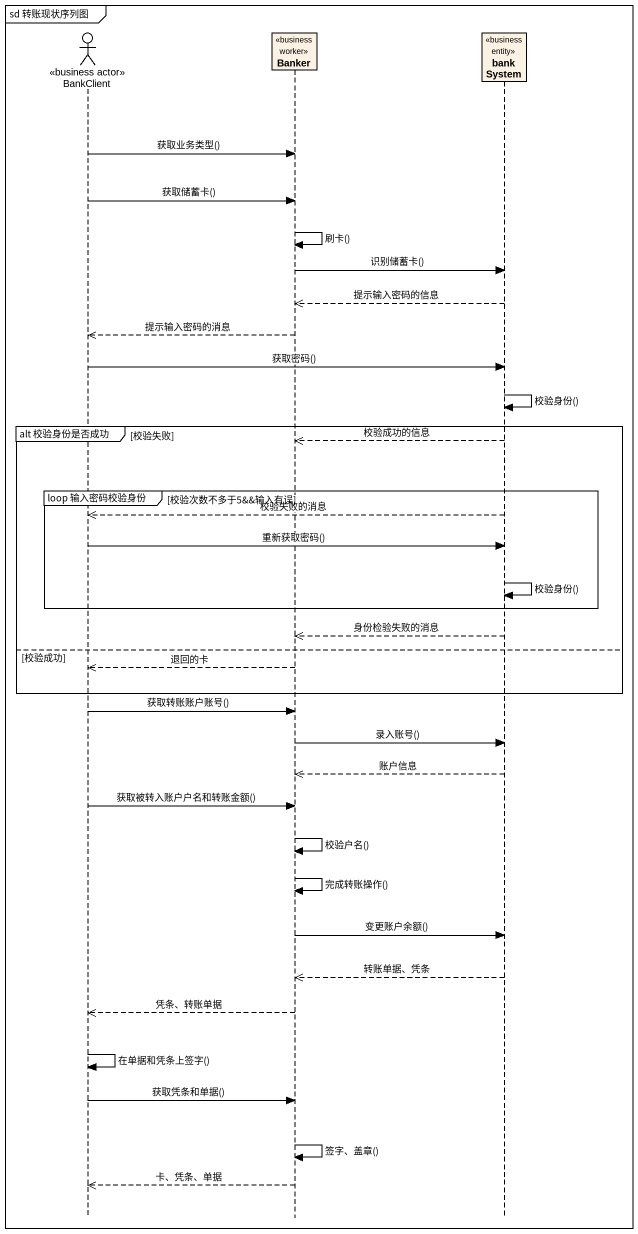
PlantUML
@startuml
mainframe sd 转账现状序列图
hide footbox
actor BankClient <<business actor>>
participant Banker <<business worker>>
participant bankSystem <<business entity>>

BankClient -> Banker : 获取业务类型()
BankClient -> Banker : 获取储蓄卡()
Banker -> Banker : 刷卡()
Banker -> bankSystem : 识别储蓄卡()
bankSystem -->> Banker : 提示输入密码的信息
Banker -->> BankClient : 提示输入密码的消息
BankClient -> bankSystem : 获取密码()
bankSystem -> bankSystem : 校验身份()
group alt 校验身份是否成功 [校验失败]
  bankSystem -->> Banker : 校验成功的信息
  group loop 输入密码校验身份 [校验次数不多于5&&输入有误]
    bankSystem -->> BankClient : 校验失败的消息
    BankClient -> bankSystem : 重新获取密码()
    bankSystem -> bankSystem : 校验身份()
  end
  bankSystem -->> Banker : 身份检验失败的消息
else 校验成功
  Banker -->> BankClient : 退回的卡
end
BankClient -> Banker : 获取转账账户账号()
Banker -> bankSystem : 录入账号()
bankSystem -->> Banker : 账户信息
BankClient -> Banker : 获取被转入账户户名和转账金额()
Banker -> Banker : 校验户名()
Banker -> Banker : 完成转账操作()
Banker -> bankSystem : 变更账户余额()
bankSystem -->> Banker : 转账单据、凭条
Banker -->> BankClient : 凭条、转账单据
BankClient -> BankClient : 在单据和凭条上签字()
BankClient -> Banker : 获取凭条和单据()
Banker -> Banker : 签字、盖章()
Banker -->> BankClient : 卡、凭条、单据
@enduml
